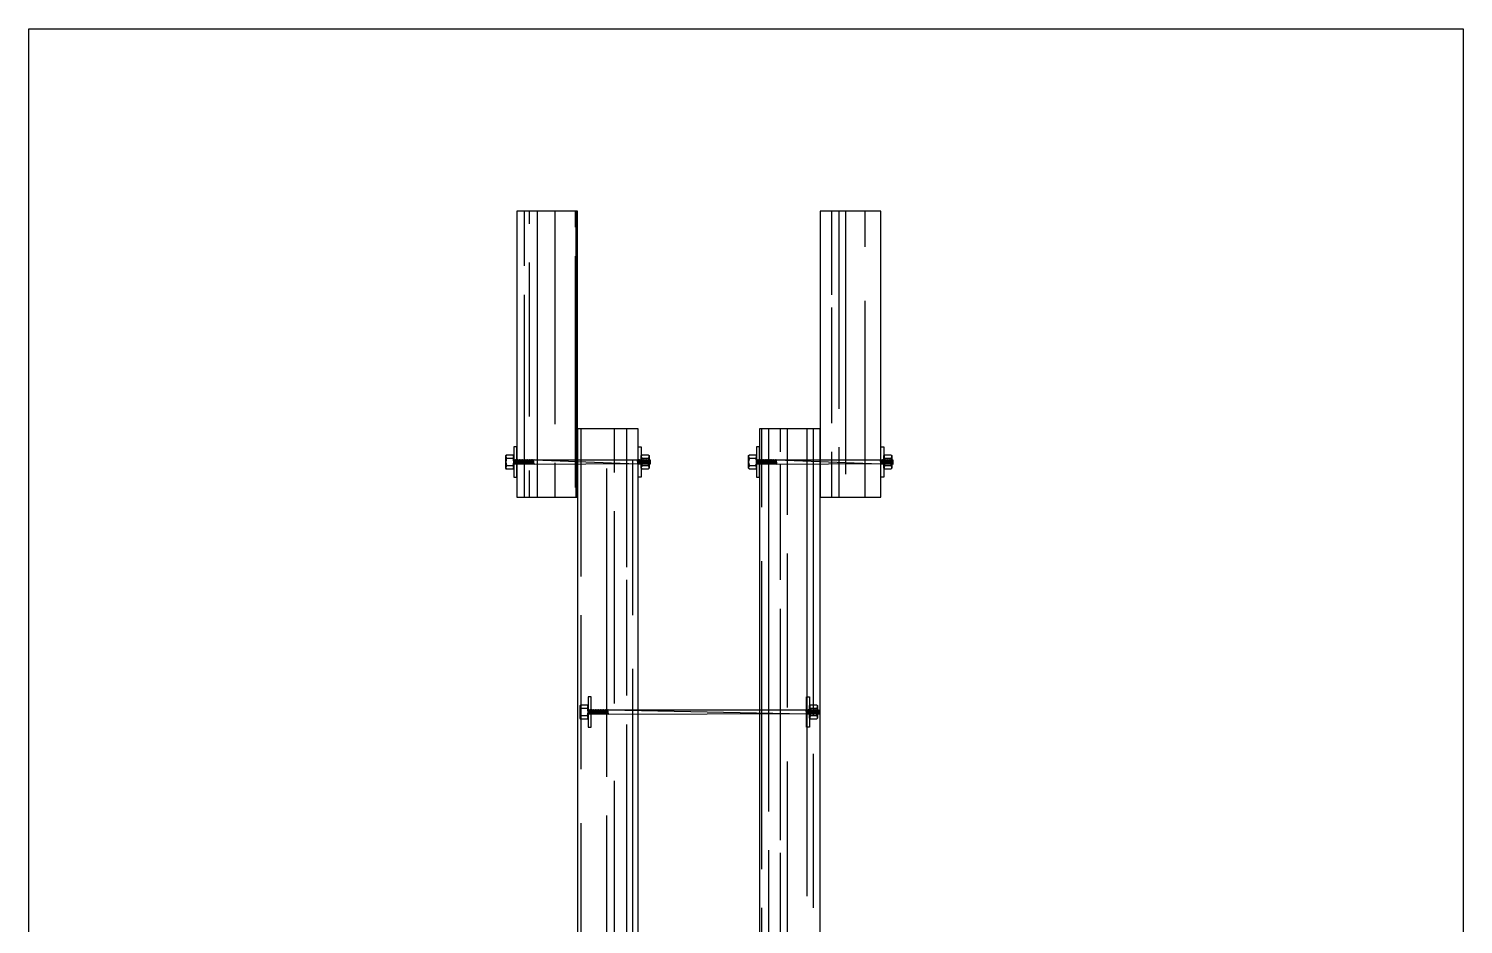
# Model space of a CAD drawing. Header units: centimetres. Extents: x -6116 to 16873, y -2889 to 4505.
# Drawn here: x 204.1 to 298.6, y 1258.1 to 1317.2 of the extents above; entities that cross this region are included whole.
import ezdxf

# ---------------------------------------------------------------- set-up
doc = ezdxf.new("R2010")
doc.units = ezdxf.units.CM
doc.linetypes.add('HIDDEN2', pattern=[0.1875, 0.125, -0.0625])
for name, color, linetype in [('D_wood木做櫃', 30, 'Continuous'), ('hardware五金', 221, 'Continuous'), ('hatch填實', 8, 'Continuous')]:
    doc.layers.add(name, color=color, linetype=linetype)

# ---------------------------------------------------------------- blocks, each defined once
blk = doc.blocks.new('fdgs')
at = {"layer": 'hardware五金'}
for p, q in [((2875.79, -122.672), (2876.193, -122.672)), ((2876.288, -122.301), (2876.314, -122.301)), ((2876.31, -122.563), (2876.337, -122.563)), ((2876.343, -122.301), (2876.369, -122.301)), ((2876.365, -122.563), (2876.392, -122.563)), ((2876.397, -122.301), (2876.424, -122.301)), ((2876.42, -122.563), (2876.446, -122.563)), ((2876.452, -122.301), (2876.478, -122.301)), ((2876.474, -122.563), (2876.501, -122.563)), ((2884.718, -122.672), (2885.121, -122.672)), ((2891.79, -122.672), (2892.193, -122.672)), ((2892.288, -122.301), (2892.314, -122.301)), ((2892.31, -122.563), (2892.337, -122.563)), ((2892.343, -122.301), (2892.369, -122.301)), ((2892.365, -122.563), (2892.392, -122.563)), ((2892.397, -122.301), (2892.424, -122.301)), ((2892.42, -122.563), (2892.446, -122.563)), ((2892.452, -122.301), (2892.478, -122.301)), ((2892.474, -122.563), (2892.501, -122.563)), ((2900.718, -122.672), (2901.121, -122.672))]:
    blk.add_line(p, q, dxfattribs=at)
for points in [[(2876.256, -122.849), (2876.193, -122.912), (2875.79, -122.912), (2875.728, -122.849), (2875.728, -122.015), (2875.79, -121.952), (2876.193, -121.952), (2876.256, -122.015)], [(2876.456, -123.432), (2876.456, -121.432), (2876.256, -121.432), (2876.256, -123.432)], [(2884.456, -123.432), (2884.456, -121.432), (2884.656, -121.432), (2884.656, -123.432)], [(2885.184, -122.849), (2885.121, -122.912), (2884.718, -122.912), (2884.656, -122.849), (2884.656, -122.015), (2884.718, -121.952), (2885.121, -121.952), (2885.184, -122.015)], [(2892.256, -122.849), (2892.193, -122.912), (2891.79, -122.912), (2891.728, -122.849), (2891.728, -122.015), (2891.79, -121.952), (2892.193, -121.952), (2892.256, -122.015)], [(2892.456, -123.432), (2892.456, -121.432), (2892.256, -121.432), (2892.256, -123.432)], [(2900.456, -123.432), (2900.456, -121.432), (2900.656, -121.432), (2900.656, -123.432)], [(2901.184, -122.849), (2901.121, -122.912), (2900.718, -122.912), (2900.656, -122.849), (2900.656, -122.015), (2900.718, -121.952), (2901.121, -121.952), (2901.184, -122.015)], [(2876.288, -122.301), (2876.31, -122.563), (2876.299, -122.592), (2876.282, -122.563), (2876.26, -122.301), (2876.271, -122.272)], [(2876.343, -122.301), (2876.365, -122.563), (2876.353, -122.592), (2876.337, -122.563), (2876.314, -122.301), (2876.326, -122.272)], [(2876.397, -122.301), (2876.42, -122.563), (2876.408, -122.592), (2876.392, -122.563), (2876.369, -122.301), (2876.381, -122.272)], [(2876.452, -122.301), (2876.474, -122.563), (2876.463, -122.592), (2876.446, -122.563), (2876.424, -122.301), (2876.435, -122.272)], [(2877.601, -122.301), (2884.423, -122.563), (2877.611, -122.592), (2877.595, -122.563), (2877.572, -122.301), (2877.584, -122.272)], [(2884.455, -122.301), (2884.478, -122.563), (2884.466, -122.592), (2884.45, -122.563), (2884.427, -122.301), (2884.439, -122.272)], [(2884.51, -122.301), (2884.532, -122.563), (2884.521, -122.592), (2884.504, -122.563), (2884.482, -122.301), (2884.493, -122.272)], [(2884.565, -122.301), (2884.587, -122.563), (2884.576, -122.592), (2884.559, -122.563), (2884.536, -122.301), (2884.548, -122.272)], [(2884.619, -122.301), (2884.642, -122.563), (2884.63, -122.592), (2884.614, -122.563), (2884.591, -122.301), (2884.603, -122.272)], [(2884.674, -122.301), (2884.697, -122.563), (2884.685, -122.592), (2884.668, -122.563), (2884.646, -122.301), (2884.658, -122.272)], [(2884.729, -122.301), (2884.751, -122.563), (2884.74, -122.592), (2884.723, -122.563), (2884.701, -122.301), (2884.712, -122.272)], [(2884.784, -122.301), (2884.806, -122.563), (2884.794, -122.592), (2884.778, -122.563), (2884.755, -122.301), (2884.767, -122.272)], [(2884.838, -122.301), (2884.861, -122.563), (2884.849, -122.592), (2884.832, -122.563), (2884.81, -122.301), (2884.822, -122.272)], [(2884.901, -122.301), (2884.923, -122.563), (2884.911, -122.592), (2884.895, -122.563), (2884.872, -122.301), (2884.884, -122.272)], [(2884.955, -122.301), (2884.978, -122.563), (2884.966, -122.592), (2884.95, -122.563), (2884.927, -122.301), (2884.939, -122.272)], [(2885.01, -122.301), (2885.032, -122.563), (2885.021, -122.592), (2885.004, -122.563), (2884.982, -122.301), (2884.993, -122.272)], [(2885.065, -122.301), (2885.087, -122.563), (2885.076, -122.592), (2885.059, -122.563), (2885.036, -122.301), (2885.048, -122.272)], [(2885.119, -122.301), (2885.142, -122.563), (2885.13, -122.592), (2885.114, -122.563), (2885.091, -122.301), (2885.103, -122.272)], [(2885.174, -122.301), (2885.197, -122.563), (2885.185, -122.592), (2885.168, -122.563), (2885.146, -122.301), (2885.158, -122.272)], [(2885.229, -122.301), (2885.251, -122.563), (2885.24, -122.592), (2885.223, -122.563), (2885.201, -122.301), (2885.212, -122.272)], [(2892.288, -122.301), (2892.31, -122.563), (2892.299, -122.592), (2892.282, -122.563), (2892.26, -122.301), (2892.271, -122.272)], [(2892.343, -122.301), (2892.365, -122.563), (2892.353, -122.592), (2892.337, -122.563), (2892.314, -122.301), (2892.326, -122.272)], [(2892.397, -122.301), (2892.42, -122.563), (2892.408, -122.592), (2892.392, -122.563), (2892.369, -122.301), (2892.381, -122.272)], [(2892.452, -122.301), (2892.474, -122.563), (2892.463, -122.592), (2892.446, -122.563), (2892.424, -122.301), (2892.435, -122.272)], [(2893.601, -122.301), (2900.423, -122.563), (2893.611, -122.592), (2893.595, -122.563), (2893.572, -122.301), (2893.584, -122.272)], [(2900.455, -122.301), (2900.478, -122.563), (2900.466, -122.592), (2900.45, -122.563), (2900.427, -122.301), (2900.439, -122.272)], [(2900.51, -122.301), (2900.532, -122.563), (2900.521, -122.592), (2900.504, -122.563), (2900.482, -122.301), (2900.493, -122.272)], [(2900.565, -122.301), (2900.587, -122.563), (2900.576, -122.592), (2900.559, -122.563), (2900.536, -122.301), (2900.548, -122.272)], [(2900.619, -122.301), (2900.642, -122.563), (2900.63, -122.592), (2900.614, -122.563), (2900.591, -122.301), (2900.603, -122.272)], [(2900.674, -122.301), (2900.697, -122.563), (2900.685, -122.592), (2900.668, -122.563), (2900.646, -122.301), (2900.658, -122.272)], [(2900.729, -122.301), (2900.751, -122.563), (2900.74, -122.592), (2900.723, -122.563), (2900.701, -122.301), (2900.712, -122.272)], [(2900.784, -122.301), (2900.806, -122.563), (2900.794, -122.592), (2900.778, -122.563), (2900.755, -122.301), (2900.767, -122.272)], [(2900.838, -122.301), (2900.861, -122.563), (2900.849, -122.592), (2900.832, -122.563), (2900.81, -122.301), (2900.822, -122.272)], [(2900.901, -122.301), (2900.923, -122.563), (2900.911, -122.592), (2900.895, -122.563), (2900.872, -122.301), (2900.884, -122.272)], [(2900.955, -122.301), (2900.978, -122.563), (2900.966, -122.592), (2900.95, -122.563), (2900.927, -122.301), (2900.939, -122.272)], [(2901.01, -122.301), (2901.032, -122.563), (2901.021, -122.592), (2901.004, -122.563), (2900.982, -122.301), (2900.993, -122.272)], [(2901.065, -122.301), (2901.087, -122.563), (2901.076, -122.592), (2901.059, -122.563), (2901.036, -122.301), (2901.048, -122.272)], [(2901.119, -122.301), (2901.142, -122.563), (2901.13, -122.592), (2901.114, -122.563), (2901.091, -122.301), (2901.103, -122.272)], [(2901.174, -122.301), (2901.197, -122.563), (2901.185, -122.592), (2901.168, -122.563), (2901.146, -122.301), (2901.158, -122.272)], [(2901.229, -122.301), (2901.251, -122.563), (2901.24, -122.592), (2901.223, -122.563), (2901.201, -122.301), (2901.212, -122.272)]]:
    blk.add_lwpolyline(points, close=True, dxfattribs=at)
for points in [[(2875.79, -121.952, 0.406637), (2875.79, -122.192, 0.203332), (2875.79, -122.672, 0.406637), (2875.79, -122.912)], [(2876.193, -121.952, -0.406637), (2876.193, -122.192, -0.203332), (2876.193, -122.672, -0.406637), (2876.193, -122.912)], [(2884.718, -121.952, 0.406637), (2884.718, -122.192, 0.203332), (2884.718, -122.672, 0.406637), (2884.718, -122.912)], [(2885.121, -121.952, -0.406637), (2885.121, -122.192, -0.203332), (2885.121, -122.672, -0.406637), (2885.121, -122.912)], [(2891.79, -121.952, 0.406637), (2891.79, -122.192, 0.203332), (2891.79, -122.672, 0.406637), (2891.79, -122.912)], [(2892.193, -121.952, -0.406637), (2892.193, -122.192, -0.203332), (2892.193, -122.672, -0.406637), (2892.193, -122.912)], [(2900.718, -121.952, 0.406637), (2900.718, -122.192, 0.203332), (2900.718, -122.672, 0.406637), (2900.718, -122.912)], [(2901.121, -121.952, -0.406637), (2901.121, -122.192, -0.203332), (2901.121, -122.672, -0.406637), (2901.121, -122.912)]]:
    blk.add_lwpolyline(points, format="xyb", dxfattribs=at)
for points in [[(2875.79, -122.192), (2876.193, -122.192)], [(2876.256, -122.301), (2876.26, -122.301)], [(2876.256, -122.301), (2876.256, -122.563), (2876.282, -122.563)], [(2877.546, -122.301), (2877.572, -122.301)], [(2877.568, -122.563), (2877.595, -122.563)], [(2877.601, -122.301), (2884.427, -122.301)], [(2884.423, -122.563), (2884.45, -122.563)], [(2884.455, -122.301), (2884.482, -122.301)], [(2884.478, -122.563), (2884.504, -122.563)], [(2884.51, -122.301), (2884.536, -122.301)], [(2884.532, -122.563), (2884.559, -122.563)], [(2884.565, -122.301), (2884.591, -122.301)], [(2884.587, -122.563), (2884.614, -122.563)], [(2884.619, -122.301), (2884.646, -122.301)], [(2884.642, -122.563), (2884.668, -122.563)], [(2884.674, -122.301), (2884.701, -122.301)], [(2884.697, -122.563), (2884.723, -122.563)], [(2884.718, -122.192), (2885.121, -122.192)], [(2884.729, -122.301), (2884.755, -122.301)], [(2884.751, -122.563), (2884.778, -122.563)], [(2884.784, -122.301), (2884.81, -122.301)], [(2884.806, -122.563), (2884.832, -122.563)], [(2884.846, -122.301), (2884.872, -122.301)], [(2884.868, -122.563), (2884.895, -122.563)], [(2884.901, -122.301), (2884.927, -122.301)], [(2884.923, -122.563), (2884.95, -122.563)], [(2884.955, -122.301), (2884.982, -122.301)], [(2884.978, -122.563), (2885.004, -122.563)], [(2885.01, -122.301), (2885.036, -122.301)], [(2885.032, -122.563), (2885.059, -122.563)], [(2885.065, -122.301), (2885.091, -122.301)], [(2885.087, -122.563), (2885.114, -122.563)], [(2885.119, -122.301), (2885.146, -122.301)], [(2885.142, -122.563), (2885.168, -122.563)], [(2885.174, -122.301), (2885.201, -122.301)], [(2885.197, -122.563), (2885.223, -122.563)], [(2885.229, -122.301), (2885.249, -122.301), (2885.256, -122.308), (2885.256, -122.556), (2885.251, -122.561)], [(2891.79, -122.192), (2892.193, -122.192)], [(2892.256, -122.301), (2892.26, -122.301)], [(2892.256, -122.301), (2892.256, -122.563), (2892.282, -122.563)], [(2893.546, -122.301), (2893.572, -122.301)], [(2893.568, -122.563), (2893.595, -122.563)], [(2893.601, -122.301), (2900.427, -122.301)], [(2900.423, -122.563), (2900.45, -122.563)], [(2900.455, -122.301), (2900.482, -122.301)], [(2900.478, -122.563), (2900.504, -122.563)], [(2900.51, -122.301), (2900.536, -122.301)], [(2900.532, -122.563), (2900.559, -122.563)], [(2900.565, -122.301), (2900.591, -122.301)], [(2900.587, -122.563), (2900.614, -122.563)], [(2900.619, -122.301), (2900.646, -122.301)], [(2900.642, -122.563), (2900.668, -122.563)], [(2900.674, -122.301), (2900.701, -122.301)], [(2900.697, -122.563), (2900.723, -122.563)], [(2900.718, -122.192), (2901.121, -122.192)], [(2900.729, -122.301), (2900.755, -122.301)], [(2900.751, -122.563), (2900.778, -122.563)], [(2900.784, -122.301), (2900.81, -122.301)], [(2900.806, -122.563), (2900.832, -122.563)], [(2900.846, -122.301), (2900.872, -122.301)], [(2900.868, -122.563), (2900.895, -122.563)], [(2900.901, -122.301), (2900.927, -122.301)], [(2900.923, -122.563), (2900.95, -122.563)], [(2900.955, -122.301), (2900.982, -122.301)], [(2900.978, -122.563), (2901.004, -122.563)], [(2901.01, -122.301), (2901.036, -122.301)], [(2901.032, -122.563), (2901.059, -122.563)], [(2901.065, -122.301), (2901.091, -122.301)], [(2901.087, -122.563), (2901.114, -122.563)], [(2901.119, -122.301), (2901.146, -122.301)], [(2901.142, -122.563), (2901.168, -122.563)], [(2901.174, -122.301), (2901.201, -122.301)], [(2901.197, -122.563), (2901.223, -122.563)], [(2901.229, -122.301), (2901.249, -122.301), (2901.256, -122.308), (2901.256, -122.556), (2901.251, -122.561)]]:
    blk.add_lwpolyline(points, dxfattribs=at)
at = {"layer": 'hardware五金', "linetype": 'HIDDEN2'}
for points in [[(2876.507, -122.301), (2876.529, -122.563), (2876.517, -122.592), (2876.501, -122.563), (2876.478, -122.301), (2876.49, -122.272)], [(2876.561, -122.301), (2876.584, -122.563), (2876.572, -122.592), (2876.556, -122.563), (2876.533, -122.301), (2876.545, -122.272)], [(2876.616, -122.301), (2876.639, -122.563), (2876.627, -122.592), (2876.61, -122.563), (2876.588, -122.301), (2876.6, -122.272)], [(2876.671, -122.301), (2876.693, -122.563), (2876.682, -122.592), (2876.665, -122.563), (2876.643, -122.301), (2876.654, -122.272)], [(2876.725, -122.301), (2876.748, -122.563), (2876.736, -122.592), (2876.72, -122.563), (2876.697, -122.301), (2876.709, -122.272)], [(2876.78, -122.301), (2876.803, -122.563), (2876.791, -122.592), (2876.774, -122.563), (2876.752, -122.301), (2876.764, -122.272)], [(2876.835, -122.301), (2876.857, -122.563), (2876.846, -122.592), (2876.829, -122.563), (2876.807, -122.301), (2876.818, -122.272)], [(2876.89, -122.301), (2876.912, -122.563), (2876.9, -122.592), (2876.884, -122.563), (2876.861, -122.301), (2876.873, -122.272)], [(2876.944, -122.301), (2876.967, -122.563), (2876.955, -122.592), (2876.938, -122.563), (2876.916, -122.301), (2876.928, -122.272)], [(2876.999, -122.301), (2877.021, -122.563), (2877.01, -122.592), (2876.993, -122.563), (2876.971, -122.301), (2876.982, -122.272)], [(2877.054, -122.301), (2877.076, -122.563), (2877.064, -122.592), (2877.048, -122.563), (2877.025, -122.301), (2877.037, -122.272)], [(2877.108, -122.301), (2877.131, -122.563), (2877.119, -122.592), (2877.103, -122.563), (2877.08, -122.301), (2877.092, -122.272)], [(2877.163, -122.301), (2877.186, -122.563), (2877.174, -122.592), (2877.157, -122.563), (2877.135, -122.301), (2877.146, -122.272)], [(2877.218, -122.301), (2877.24, -122.563), (2877.229, -122.592), (2877.212, -122.563), (2877.19, -122.301), (2877.201, -122.272)], [(2877.272, -122.301), (2877.295, -122.563), (2877.283, -122.592), (2877.267, -122.563), (2877.244, -122.301), (2877.256, -122.272)], [(2877.327, -122.301), (2877.35, -122.563), (2877.338, -122.592), (2877.321, -122.563), (2877.299, -122.301), (2877.311, -122.272)], [(2877.382, -122.301), (2877.404, -122.563), (2877.393, -122.592), (2877.376, -122.563), (2877.354, -122.301), (2877.365, -122.272)], [(2877.437, -122.301), (2877.459, -122.563), (2877.447, -122.592), (2877.431, -122.563), (2877.408, -122.301), (2877.42, -122.272)], [(2877.491, -122.301), (2877.514, -122.563), (2877.502, -122.592), (2877.485, -122.563), (2877.463, -122.301), (2877.475, -122.272)], [(2877.546, -122.301), (2877.568, -122.563), (2877.557, -122.592), (2877.54, -122.563), (2877.518, -122.301), (2877.529, -122.272)], [(2892.507, -122.301), (2892.529, -122.563), (2892.517, -122.592), (2892.501, -122.563), (2892.478, -122.301), (2892.49, -122.272)], [(2892.561, -122.301), (2892.584, -122.563), (2892.572, -122.592), (2892.556, -122.563), (2892.533, -122.301), (2892.545, -122.272)], [(2892.616, -122.301), (2892.639, -122.563), (2892.627, -122.592), (2892.61, -122.563), (2892.588, -122.301), (2892.6, -122.272)], [(2892.671, -122.301), (2892.693, -122.563), (2892.682, -122.592), (2892.665, -122.563), (2892.643, -122.301), (2892.654, -122.272)], [(2892.725, -122.301), (2892.748, -122.563), (2892.736, -122.592), (2892.72, -122.563), (2892.697, -122.301), (2892.709, -122.272)], [(2892.78, -122.301), (2892.803, -122.563), (2892.791, -122.592), (2892.774, -122.563), (2892.752, -122.301), (2892.764, -122.272)], [(2892.835, -122.301), (2892.857, -122.563), (2892.846, -122.592), (2892.829, -122.563), (2892.807, -122.301), (2892.818, -122.272)], [(2892.89, -122.301), (2892.912, -122.563), (2892.9, -122.592), (2892.884, -122.563), (2892.861, -122.301), (2892.873, -122.272)], [(2892.944, -122.301), (2892.967, -122.563), (2892.955, -122.592), (2892.938, -122.563), (2892.916, -122.301), (2892.928, -122.272)], [(2892.999, -122.301), (2893.021, -122.563), (2893.01, -122.592), (2892.993, -122.563), (2892.971, -122.301), (2892.982, -122.272)], [(2893.054, -122.301), (2893.076, -122.563), (2893.064, -122.592), (2893.048, -122.563), (2893.025, -122.301), (2893.037, -122.272)], [(2893.108, -122.301), (2893.131, -122.563), (2893.119, -122.592), (2893.103, -122.563), (2893.08, -122.301), (2893.092, -122.272)], [(2893.163, -122.301), (2893.186, -122.563), (2893.174, -122.592), (2893.157, -122.563), (2893.135, -122.301), (2893.146, -122.272)], [(2893.218, -122.301), (2893.24, -122.563), (2893.229, -122.592), (2893.212, -122.563), (2893.19, -122.301), (2893.201, -122.272)], [(2893.272, -122.301), (2893.295, -122.563), (2893.283, -122.592), (2893.267, -122.563), (2893.244, -122.301), (2893.256, -122.272)], [(2893.327, -122.301), (2893.35, -122.563), (2893.338, -122.592), (2893.321, -122.563), (2893.299, -122.301), (2893.311, -122.272)], [(2893.382, -122.301), (2893.404, -122.563), (2893.393, -122.592), (2893.376, -122.563), (2893.354, -122.301), (2893.365, -122.272)], [(2893.437, -122.301), (2893.459, -122.563), (2893.447, -122.592), (2893.431, -122.563), (2893.408, -122.301), (2893.42, -122.272)], [(2893.491, -122.301), (2893.514, -122.563), (2893.502, -122.592), (2893.485, -122.563), (2893.463, -122.301), (2893.475, -122.272)], [(2893.546, -122.301), (2893.568, -122.563), (2893.557, -122.592), (2893.54, -122.563), (2893.518, -122.301), (2893.529, -122.272)]]:
    blk.add_lwpolyline(points, close=True, dxfattribs=at)
at = {"layer": 'hardware五金', "linetype": 'Continuous'}
for points in [[(2876.507, -122.301), (2876.533, -122.301)], [(2876.529, -122.563), (2876.556, -122.563)], [(2876.561, -122.301), (2876.588, -122.301)], [(2876.584, -122.563), (2876.61, -122.563)], [(2876.616, -122.301), (2876.643, -122.301)], [(2876.639, -122.563), (2876.665, -122.563)], [(2876.671, -122.301), (2876.697, -122.301)], [(2876.693, -122.563), (2876.72, -122.563)], [(2876.725, -122.301), (2876.752, -122.301)], [(2876.748, -122.563), (2876.774, -122.563)], [(2876.78, -122.301), (2876.807, -122.301)], [(2876.803, -122.563), (2876.829, -122.563)], [(2876.835, -122.301), (2876.861, -122.301)], [(2876.857, -122.563), (2876.884, -122.563)], [(2876.89, -122.301), (2876.916, -122.301)], [(2876.912, -122.563), (2876.938, -122.563)], [(2876.944, -122.301), (2876.971, -122.301)], [(2876.967, -122.563), (2876.993, -122.563)], [(2876.999, -122.301), (2877.025, -122.301)], [(2877.021, -122.563), (2877.048, -122.563)], [(2877.054, -122.301), (2877.08, -122.301)], [(2877.076, -122.563), (2877.103, -122.563)], [(2877.108, -122.301), (2877.135, -122.301)], [(2877.131, -122.563), (2877.157, -122.563)], [(2877.163, -122.301), (2877.19, -122.301)], [(2877.186, -122.563), (2877.212, -122.563)], [(2877.218, -122.301), (2877.244, -122.301)], [(2877.24, -122.563), (2877.267, -122.563)], [(2877.272, -122.301), (2877.299, -122.301)], [(2877.295, -122.563), (2877.321, -122.563)], [(2877.327, -122.301), (2877.354, -122.301)], [(2877.35, -122.563), (2877.376, -122.563)], [(2877.382, -122.301), (2877.408, -122.301)], [(2877.404, -122.563), (2877.431, -122.563)], [(2877.437, -122.301), (2877.463, -122.301)], [(2877.459, -122.563), (2877.485, -122.563)], [(2877.491, -122.301), (2877.518, -122.301)], [(2877.514, -122.563), (2877.54, -122.563)], [(2892.507, -122.301), (2892.533, -122.301)], [(2892.529, -122.563), (2892.556, -122.563)], [(2892.561, -122.301), (2892.588, -122.301)], [(2892.584, -122.563), (2892.61, -122.563)], [(2892.616, -122.301), (2892.643, -122.301)], [(2892.639, -122.563), (2892.665, -122.563)], [(2892.671, -122.301), (2892.697, -122.301)], [(2892.693, -122.563), (2892.72, -122.563)], [(2892.725, -122.301), (2892.752, -122.301)], [(2892.748, -122.563), (2892.774, -122.563)], [(2892.78, -122.301), (2892.807, -122.301)], [(2892.803, -122.563), (2892.829, -122.563)], [(2892.835, -122.301), (2892.861, -122.301)], [(2892.857, -122.563), (2892.884, -122.563)], [(2892.89, -122.301), (2892.916, -122.301)], [(2892.912, -122.563), (2892.938, -122.563)], [(2892.944, -122.301), (2892.971, -122.301)], [(2892.967, -122.563), (2892.993, -122.563)], [(2892.999, -122.301), (2893.025, -122.301)], [(2893.021, -122.563), (2893.048, -122.563)], [(2893.054, -122.301), (2893.08, -122.301)], [(2893.076, -122.563), (2893.103, -122.563)], [(2893.108, -122.301), (2893.135, -122.301)], [(2893.131, -122.563), (2893.157, -122.563)], [(2893.163, -122.301), (2893.19, -122.301)], [(2893.186, -122.563), (2893.212, -122.563)], [(2893.218, -122.301), (2893.244, -122.301)], [(2893.24, -122.563), (2893.267, -122.563)], [(2893.272, -122.301), (2893.299, -122.301)], [(2893.295, -122.563), (2893.321, -122.563)], [(2893.327, -122.301), (2893.354, -122.301)], [(2893.35, -122.563), (2893.376, -122.563)], [(2893.382, -122.301), (2893.408, -122.301)], [(2893.404, -122.563), (2893.431, -122.563)], [(2893.437, -122.301), (2893.463, -122.301)], [(2893.459, -122.563), (2893.485, -122.563)], [(2893.491, -122.301), (2893.518, -122.301)], [(2893.514, -122.563), (2893.54, -122.563)]]:
    blk.add_lwpolyline(points, dxfattribs=at)

msp = doc.modelspace()

# ---------------------------------------------------------------- hatches: boundary and pattern name
at = {"layer": 'hatch填實'}
h = msp.add_hatch(dxfattribs=at)
h.set_pattern_fill('AR-RROOF', color=256, scale=0.1, angle=90)
h.set_pattern_definition([(90, (-2640.226, 1412.7432), (-2.54, 5.588), [38.1, -5.08, 12.7, -2.54]), (90, (-2641.496, 1416.1214), (-3.3782, -2.54), [7.62, -0.8382, 15.24, -1.905]), (90, (-2642.385, 1414.0132), (-1.7018, 13.208), [20.32, -3.556, 10.16, -2.54])])
h.paths.add_polyline_path([(236.22975, 1286.26186), (240.22975, 1286.26186), (240.22975, 1305.13602), (236.22975, 1305.13602)])
h.paths.add_polyline_path([(256.22975, 1286.26186), (260.22975, 1286.26186), (260.22975, 1305.13602), (256.22975, 1305.13602)])
h = msp.add_hatch(dxfattribs=at)
h.set_pattern_fill('AR-RROOF', color=256, scale=0.1, angle=90)
h.set_pattern_definition([(90, (-2640.226, 1379.334), (-2.54, 5.588), [38.1, -5.08, 12.7, -2.54]), (90, (-2641.496, 1382.7122), (-3.3782, -2.54), [7.62, -0.8382, 15.24, -1.905]), (90, (-2642.385, 1380.604), (-1.7018, 13.208), [20.32, -3.556, 10.16, -2.54])])
h.paths.add_polyline_path([(252.22975, 1232.85265), (256.22975, 1232.85265), (256.22975, 1290.77935), (252.22975, 1290.77935)])
h.paths.add_polyline_path([(240.22975, 1232.85265), (244.22975, 1232.85265), (244.22975, 1290.77935), (240.22975, 1290.77935)])
h.paths.add_polyline_path([(244.22975, 1242.85265), (252.22975, 1242.85265), (252.22975, 1252.85265), (244.22975, 1252.85265)])

# ---------------------------------------------------------------- linework, layer by layer
at = {"layer": 'D_wood木做櫃'}
for points in [[(236.22975, 1286.26186), (240.22975, 1286.26186), (240.22975, 1305.13602), (236.22975, 1305.13602)], [(256.22975, 1286.26186), (260.22975, 1286.26186), (260.22975, 1305.13602), (256.22975, 1305.13602)], [(240.22975, 1232.85265), (244.22975, 1232.85265), (244.22975, 1290.77935), (240.22975, 1290.77935)], [(252.22975, 1232.85265), (256.22975, 1232.85265), (256.22975, 1290.77935), (252.22975, 1290.77935)]]:
    msp.add_lwpolyline(points, close=True, dxfattribs=at)
at = {"layer": 'hardware五金'}
for p, q in [((240.96199, 1272.24286), (240.98843, 1272.24286)), ((240.98445, 1271.98011), (241.01089, 1271.98011)), ((241.01669, 1272.24286), (241.04313, 1272.24286)), ((241.03914, 1271.98011), (241.06559, 1271.98011)), ((241.07138, 1272.24286), (241.09783, 1272.24286)), ((241.09384, 1271.98011), (241.12029, 1271.98011)), ((241.12608, 1272.24286), (241.15252, 1272.24286)), ((241.14854, 1271.98011), (241.17498, 1271.98011)), ((240.46441, 1271.87152), (240.86715, 1271.87152)), ((255.59235, 1271.87152), (255.99509, 1271.87152))]:
    msp.add_line(p, q, dxfattribs=at)
for points in [[(241.12975, 1271.11149), (241.12975, 1273.11149), (240.92975, 1273.11149), (240.92975, 1271.11149)], [(255.32975, 1271.11149), (255.32975, 1273.11149), (255.52975, 1273.11149), (255.52975, 1271.11149)], [(240.92975, 1271.69414), (240.86715, 1271.63154), (240.46441, 1271.63154), (240.40181, 1271.69414), (240.40181, 1272.52883), (240.46441, 1272.59143), (240.86715, 1272.59143), (240.92975, 1272.52883)], [(240.96199, 1272.24286), (240.98445, 1271.98011), (240.97277, 1271.95151), (240.95619, 1271.98011), (240.93374, 1272.24286), (240.94542, 1272.27147)], [(241.01669, 1272.24286), (241.03914, 1271.98011), (241.02746, 1271.95151), (241.01089, 1271.98011), (240.98843, 1272.24286), (241.00011, 1272.27147)], [(241.07138, 1272.24286), (241.09384, 1271.98011), (241.08216, 1271.95151), (241.06559, 1271.98011), (241.04313, 1272.24286), (241.05481, 1272.27147)], [(241.12608, 1272.24286), (241.14854, 1271.98011), (241.13686, 1271.95151), (241.12029, 1271.98011), (241.09783, 1272.24286), (241.10951, 1272.27147)], [(242.27472, 1272.24286), (255.29718, 1271.98011), (242.28549, 1271.95151), (242.26892, 1271.98011), (242.24646, 1272.24286), (242.25815, 1272.27147)], [(255.32941, 1272.24286), (255.35187, 1271.98011), (255.34019, 1271.95151), (255.32362, 1271.98011), (255.30116, 1272.24286), (255.31284, 1272.27147)], [(255.38411, 1272.24286), (255.40657, 1271.98011), (255.39489, 1271.95151), (255.37832, 1271.98011), (255.35586, 1272.24286), (255.36754, 1272.27147)], [(255.43881, 1272.24286), (255.46127, 1271.98011), (255.44959, 1271.95151), (255.43301, 1271.98011), (255.41056, 1272.24286), (255.42224, 1272.27147)], [(255.49351, 1272.24286), (255.51596, 1271.98011), (255.50428, 1271.95151), (255.48771, 1271.98011), (255.46525, 1272.24286), (255.47693, 1272.27147)], [(255.5482, 1272.24286), (255.57066, 1271.98011), (255.55898, 1271.95151), (255.54241, 1271.98011), (255.51995, 1272.24286), (255.53163, 1272.27147)], [(256.05769, 1271.69414), (255.99509, 1271.63154), (255.59235, 1271.63154), (255.52975, 1271.69414), (255.52975, 1272.52883), (255.59235, 1272.59143), (255.99509, 1272.59143), (256.05769, 1272.52883)], [(255.6029, 1272.24286), (255.62536, 1271.98011), (255.61368, 1271.95151), (255.59711, 1271.98011), (255.57465, 1272.24286), (255.58633, 1272.27147)], [(255.6576, 1272.24286), (255.68006, 1271.98011), (255.66837, 1271.95151), (255.6518, 1271.98011), (255.62934, 1272.24286), (255.64103, 1272.27147)], [(255.71229, 1272.24286), (255.73475, 1271.98011), (255.72307, 1271.95151), (255.7065, 1271.98011), (255.68404, 1272.24286), (255.69572, 1272.27147)], [(255.77472, 1272.24286), (255.79718, 1271.98011), (255.78549, 1271.95151), (255.76892, 1271.98011), (255.74646, 1272.24286), (255.75815, 1272.27147)], [(255.82941, 1272.24286), (255.85187, 1271.98011), (255.84019, 1271.95151), (255.82362, 1271.98011), (255.80116, 1272.24286), (255.81284, 1272.27147)], [(255.88411, 1272.24286), (255.90657, 1271.98011), (255.89489, 1271.95151), (255.87832, 1271.98011), (255.85586, 1272.24286), (255.86754, 1272.27147)], [(255.93881, 1272.24286), (255.96127, 1271.98011), (255.94959, 1271.95151), (255.93301, 1271.98011), (255.91056, 1272.24286), (255.92224, 1272.27147)], [(255.99351, 1272.24286), (256.01596, 1271.98011), (256.00428, 1271.95151), (255.98771, 1271.98011), (255.96525, 1272.24286), (255.97693, 1272.27147)], [(256.0482, 1272.24286), (256.07066, 1271.98011), (256.05898, 1271.95151), (256.04241, 1271.98011), (256.01995, 1272.24286), (256.03163, 1272.27147)], [(256.1029, 1272.24286), (256.12536, 1271.98011), (256.11368, 1271.95151), (256.09711, 1271.98011), (256.07465, 1272.24286), (256.08633, 1272.27147)]]:
    msp.add_lwpolyline(points, close=True, dxfattribs=at)
for points in [[(240.46441, 1272.59143, 0.40663724), (240.46441, 1272.35145, 0.20333197), (240.46441, 1271.87152, 0.40663724), (240.46441, 1271.63154)], [(240.86715, 1272.59143, -0.40663724), (240.86715, 1272.35145, -0.20333197), (240.86715, 1271.87152, -0.40663724), (240.86715, 1271.63154)], [(255.59235, 1272.59143, 0.40663724), (255.59235, 1272.35145, 0.20333197), (255.59235, 1271.87152, 0.40663724), (255.59235, 1271.63154)], [(255.99509, 1272.59143, -0.40663724), (255.99509, 1272.35145, -0.20333197), (255.99509, 1271.87152, -0.40663724), (255.99509, 1271.63154)]]:
    msp.add_lwpolyline(points, format="xyb", dxfattribs=at)
for points in [[(240.46441, 1272.35145), (240.86715, 1272.35145)], [(240.92975, 1272.24286), (240.93374, 1272.24286)], [(240.92975, 1272.24286), (240.92975, 1271.98011), (240.95619, 1271.98011)], [(242.22002, 1272.24286), (242.24646, 1272.24286)], [(242.24248, 1271.98011), (242.26892, 1271.98011)], [(242.27472, 1272.24286), (255.30116, 1272.24286)], [(255.29718, 1271.98011), (255.32362, 1271.98011)], [(255.32941, 1272.24286), (255.35586, 1272.24286)], [(255.35187, 1271.98011), (255.37832, 1271.98011)], [(255.38411, 1272.24286), (255.41056, 1272.24286)], [(255.40657, 1271.98011), (255.43301, 1271.98011)], [(255.43881, 1272.24286), (255.46525, 1272.24286)], [(255.46127, 1271.98011), (255.48771, 1271.98011)], [(255.49351, 1272.24286), (255.51995, 1272.24286)], [(255.51596, 1271.98011), (255.54241, 1271.98011)], [(255.5482, 1272.24286), (255.57465, 1272.24286)], [(255.57066, 1271.98011), (255.59711, 1271.98011)], [(255.59235, 1272.35145), (255.99509, 1272.35145)], [(255.6029, 1272.24286), (255.62934, 1272.24286)], [(255.62536, 1271.98011), (255.6518, 1271.98011)], [(255.6576, 1272.24286), (255.68404, 1272.24286)], [(255.68006, 1271.98011), (255.7065, 1271.98011)], [(255.72002, 1272.24286), (255.74646, 1272.24286)], [(255.74248, 1271.98011), (255.76892, 1271.98011)], [(255.77472, 1272.24286), (255.80116, 1272.24286)], [(255.79718, 1271.98011), (255.82362, 1271.98011)], [(255.82941, 1272.24286), (255.85586, 1272.24286)], [(255.85187, 1271.98011), (255.87832, 1271.98011)], [(255.88411, 1272.24286), (255.91056, 1272.24286)], [(255.90657, 1271.98011), (255.93301, 1271.98011)], [(255.93881, 1272.24286), (255.96525, 1272.24286)], [(255.96127, 1271.98011), (255.98771, 1271.98011)], [(255.99351, 1272.24286), (256.01995, 1272.24286)], [(256.01596, 1271.98011), (256.04241, 1271.98011)], [(256.0482, 1272.24286), (256.07465, 1272.24286)], [(256.07066, 1271.98011), (256.09711, 1271.98011)], [(256.1029, 1272.24286), (256.12282, 1272.24286), (256.12986, 1272.23583), (256.12986, 1271.98715), (256.12516, 1271.98245)]]:
    msp.add_lwpolyline(points, dxfattribs=at)
at = {"layer": 'hardware五金', "linetype": 'HIDDEN2'}
for points in [[(241.18078, 1272.24286), (241.20324, 1271.98011), (241.19155, 1271.95151), (241.17498, 1271.98011), (241.15252, 1272.24286), (241.16421, 1272.27147)], [(241.23547, 1272.24286), (241.25793, 1271.98011), (241.24625, 1271.95151), (241.22968, 1271.98011), (241.20722, 1272.24286), (241.2189, 1272.27147)], [(241.29017, 1272.24286), (241.31263, 1271.98011), (241.30095, 1271.95151), (241.28438, 1271.98011), (241.26192, 1272.24286), (241.2736, 1272.27147)], [(241.34487, 1272.24286), (241.36733, 1271.98011), (241.35564, 1271.95151), (241.33907, 1271.98011), (241.31661, 1272.24286), (241.3283, 1272.27147)], [(241.39956, 1272.24286), (241.42202, 1271.98011), (241.41034, 1271.95151), (241.39377, 1271.98011), (241.37131, 1272.24286), (241.38299, 1272.27147)], [(241.45426, 1272.24286), (241.47672, 1271.98011), (241.46504, 1271.95151), (241.44847, 1271.98011), (241.42601, 1272.24286), (241.43769, 1272.27147)], [(241.50896, 1272.24286), (241.53142, 1271.98011), (241.51974, 1271.95151), (241.50316, 1271.98011), (241.48071, 1272.24286), (241.49239, 1272.27147)], [(241.56366, 1272.24286), (241.58611, 1271.98011), (241.57443, 1271.95151), (241.55786, 1271.98011), (241.5354, 1272.24286), (241.54708, 1272.27147)], [(241.61835, 1272.24286), (241.64081, 1271.98011), (241.62913, 1271.95151), (241.61256, 1271.98011), (241.5901, 1272.24286), (241.60178, 1272.27147)], [(241.67305, 1272.24286), (241.69551, 1271.98011), (241.68383, 1271.95151), (241.66726, 1271.98011), (241.6448, 1272.24286), (241.65648, 1272.27147)], [(241.72775, 1272.24286), (241.75021, 1271.98011), (241.73852, 1271.95151), (241.72195, 1271.98011), (241.69949, 1272.24286), (241.71118, 1272.27147)], [(241.78244, 1272.24286), (241.8049, 1271.98011), (241.79322, 1271.95151), (241.77665, 1271.98011), (241.75419, 1272.24286), (241.76587, 1272.27147)], [(241.83714, 1272.24286), (241.8596, 1271.98011), (241.84792, 1271.95151), (241.83135, 1271.98011), (241.80889, 1272.24286), (241.82057, 1272.27147)], [(241.89184, 1272.24286), (241.9143, 1271.98011), (241.90262, 1271.95151), (241.88604, 1271.98011), (241.86359, 1272.24286), (241.87527, 1272.27147)], [(241.94653, 1272.24286), (241.96899, 1271.98011), (241.95731, 1271.95151), (241.94074, 1271.98011), (241.91828, 1272.24286), (241.92996, 1272.27147)], [(242.00123, 1272.24286), (242.02369, 1271.98011), (242.01201, 1271.95151), (241.99544, 1271.98011), (241.97298, 1272.24286), (241.98466, 1272.27147)], [(242.05593, 1272.24286), (242.07839, 1271.98011), (242.06671, 1271.95151), (242.05014, 1271.98011), (242.02768, 1272.24286), (242.03936, 1272.27147)], [(242.11063, 1272.24286), (242.13309, 1271.98011), (242.1214, 1271.95151), (242.10483, 1271.98011), (242.08237, 1272.24286), (242.09405, 1272.27147)], [(242.16532, 1272.24286), (242.18778, 1271.98011), (242.1761, 1271.95151), (242.15953, 1271.98011), (242.13707, 1272.24286), (242.14875, 1272.27147)], [(242.22002, 1272.24286), (242.24248, 1271.98011), (242.2308, 1271.95151), (242.21423, 1271.98011), (242.19177, 1272.24286), (242.20345, 1272.27147)]]:
    msp.add_lwpolyline(points, close=True, dxfattribs=at)
at = {"layer": 'hardware五金', "linetype": 'Continuous'}
for points in [[(241.18078, 1272.24286), (241.20722, 1272.24286)], [(241.20324, 1271.98011), (241.22968, 1271.98011)], [(241.23547, 1272.24286), (241.26192, 1272.24286)], [(241.25793, 1271.98011), (241.28438, 1271.98011)], [(241.29017, 1272.24286), (241.31661, 1272.24286)], [(241.31263, 1271.98011), (241.33907, 1271.98011)], [(241.34487, 1272.24286), (241.37131, 1272.24286)], [(241.36733, 1271.98011), (241.39377, 1271.98011)], [(241.39956, 1272.24286), (241.42601, 1272.24286)], [(241.42202, 1271.98011), (241.44847, 1271.98011)], [(241.45426, 1272.24286), (241.48071, 1272.24286)], [(241.47672, 1271.98011), (241.50316, 1271.98011)], [(241.50896, 1272.24286), (241.5354, 1272.24286)], [(241.53142, 1271.98011), (241.55786, 1271.98011)], [(241.56366, 1272.24286), (241.5901, 1272.24286)], [(241.58611, 1271.98011), (241.61256, 1271.98011)], [(241.61835, 1272.24286), (241.6448, 1272.24286)], [(241.64081, 1271.98011), (241.66726, 1271.98011)], [(241.67305, 1272.24286), (241.69949, 1272.24286)], [(241.69551, 1271.98011), (241.72195, 1271.98011)], [(241.72775, 1272.24286), (241.75419, 1272.24286)], [(241.75021, 1271.98011), (241.77665, 1271.98011)], [(241.78244, 1272.24286), (241.80889, 1272.24286)], [(241.8049, 1271.98011), (241.83135, 1271.98011)], [(241.83714, 1272.24286), (241.86359, 1272.24286)], [(241.8596, 1271.98011), (241.88604, 1271.98011)], [(241.89184, 1272.24286), (241.91828, 1272.24286)], [(241.9143, 1271.98011), (241.94074, 1271.98011)], [(241.94653, 1272.24286), (241.97298, 1272.24286)], [(241.96899, 1271.98011), (241.99544, 1271.98011)], [(242.00123, 1272.24286), (242.02768, 1272.24286)], [(242.02369, 1271.98011), (242.05014, 1271.98011)], [(242.05593, 1272.24286), (242.08237, 1272.24286)], [(242.07839, 1271.98011), (242.10483, 1271.98011)], [(242.11063, 1272.24286), (242.13707, 1272.24286)], [(242.13309, 1271.98011), (242.15953, 1271.98011)], [(242.16532, 1272.24286), (242.19177, 1272.24286)], [(242.18778, 1271.98011), (242.21423, 1271.98011)]]:
    msp.add_lwpolyline(points, dxfattribs=at)
at = {"layer": 'hatch填實'}
msp.add_lwpolyline([(204.06033, 1317.15614), (298.62665, 1317.15614), (298.62665, 1191.15719), (204.06033, 1191.15719)], close=True, dxfattribs=at)

# ---------------------------------------------------------------- block references
msp.add_blockref('fdgs', (-2640.22592, 1411.0242), dxfattribs=at)

doc.saveas('drawing.dxf')
